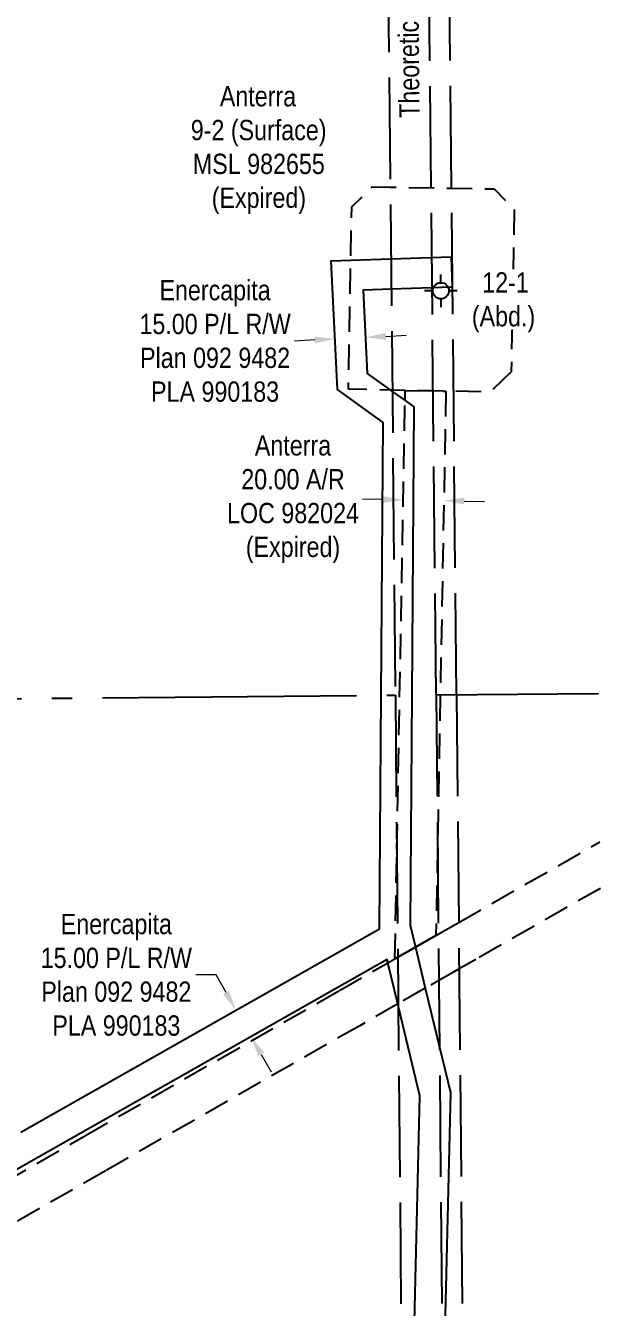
# Model space of a CAD drawing. Extents: x 538089 to 546766, y 6046620 to 6052605.
# Drawn here: x 545373 to 545656, y 6049779 to 6050411 of the extents above; entities that cross this region are included whole.
import ezdxf
from ezdxf.enums import TextEntityAlignment as Align

# ---------------------------------------------------------------- set-up
doc = ezdxf.new("R2010")
doc.units = 0
doc.header["$LTSCALE"] = 5
for name, pattern in [('foc-ACCESSROAD', [3.75, 2.5, -1.25]), ('foc-QUARTERLINE', [33, 25, -3, 2, -3]), ('foc-UNSURVEYED', [12.5, 10, -2.5])]:
    doc.linetypes.add(name, pattern=pattern)
for name, color, linetype in [('F-AR', 190, 'foc-ACCESSROAD'), ('F-RW', 190, 'Continuous'), ('F-WS', 190, 'foc-ACCESSROAD'), ('F-WS-S', 190, 'Continuous'), ('L-QSEC', 8, 'foc-QUARTERLINE'), ('L-ROAD-T', 7, 'Continuous'), ('L-USEC', 7, 'foc-UNSURVEYED')]:
    doc.layers.add(name, color=color, linetype=linetype)
doc.layers.add('F-RW-T', color=190, linetype='Continuous', lineweight=9)
doc.layers.add('F-WS-T', color=190, linetype='Continuous', lineweight=9)
doc.styles.add('80CG', font='ARIALN.TTF', dxfattribs={"height": 10})
doc.styles.add('80L', font='ARIALN.TTF', dxfattribs={"height": 10})
doc.dimstyles.new('Compass 5 000', dxfattribs={"dimscale": 5, "dimtxt": 9, "dimasz": 2, "dimexe": 0.2, "dimexo": 0.0625, "dimgap": 0.5, "dimtad": 0, "dimtih": 1, "dimtoh": 1, "dimzin": 0, "dimdsep": 46, "dimtxsty": '80CG', "dimcen": 0.1, "dimse1": 1, "dimse2": 1, "dimclrd": 256, "dimclrt": 256, "dimaunit": 1, "dimadec": 4, "dimazin": 0, "dimtfac": 0.06, "dimtofl": 0, "dimtmove": 0, "dimatfit": 1, "dimfxl": 0.2, "dimtolj": 1, "dimtzin": 0, "dimlwd": -1, "dimarcsym": 0})

# ---------------------------------------------------------------- blocks, each defined once
blk = doc.blocks.new('*D480')
at = {"layer": 'F-RW-T', "transparency": 16777216}
for p, q in [((545466.82, 6049942.88), (545456.82, 6049942.88)), ((545471.76, 6049934.19), (545466.82, 6049942.88)), ((545489.03, 6049903.74), (545493.96, 6049895.04))]:
    blk.add_line(p, q, dxfattribs=at)
for points in [[(545473.21, 6049935.01), (545470.31, 6049933.36), (545476.69, 6049925.49)], [(545490.48, 6049904.56), (545487.58, 6049902.92), (545484.09, 6049912.44)]]:
    blk.add_solid(points, dxfattribs=at)
at = {"layer": 'F-RW-T', "transparency": 16777216, "insert": (545417.74, 6049942.88), "char_height": 10, "attachment_point": 5, "style": '80CG'}
blk.add_mtext('\\A1;Enercapita\\P15.00 P/L R/W\\PPlan 092 9482\\PPLA 990183', dxfattribs=at)
blk = doc.blocks.new('*D484')
at = {"layer": 'F-RW-T', "transparency": 16777216}
for p, q in [((545515.44, 6050255.78), (545505.46, 6050255.27)), ((545550.4, 6050257.57), (545560.39, 6050258.09))]:
    blk.add_line(p, q, dxfattribs=at)
for points in [[(545515.36, 6050257.44), (545515.53, 6050254.11), (545525.43, 6050256.29)], [(545550.32, 6050259.24), (545550.49, 6050255.91), (545540.42, 6050257.06)]]:
    blk.add_solid(points, dxfattribs=at)
at = {"layer": 'F-RW-T', "transparency": 16777216, "insert": (545466.37, 6050255.27), "char_height": 10, "attachment_point": 5, "style": '80CG'}
blk.add_mtext('\\A1;Enercapita\\P15.00 P/L R/W\\PPlan 092 9482\\PPLA 990183', dxfattribs=at)
blk = doc.blocks.new('*D487')
at = {"layer": 'F-RW-T', "transparency": 16777216}
for p, q in [((545549.03, 6050177.15), (545539.03, 6050177.33)), ((545589.03, 6050176.42), (545599.03, 6050176.23))]:
    blk.add_line(p, q, dxfattribs=at)
for points in [[(545549.06, 6050178.81), (545549, 6050175.48), (545559.03, 6050176.96)], [(545589.06, 6050178.08), (545589, 6050174.75), (545579.03, 6050176.6)]]:
    blk.add_solid(points, dxfattribs=at)
at = {"layer": 'F-RW-T', "transparency": 16777216, "insert": (545504.74, 6050177.33), "char_height": 10, "attachment_point": 5, "style": '80CG'}
blk.add_mtext('\\A1;Anterra\\P20.00 A/R\\PLOC 982024\\P(Expired)', dxfattribs=at)
blk = doc.blocks.new('GABD')
for p, q in [((0, 0.81), (0, 1.62)), ((-0.81, 0), (-1.62, 0)), ((1.62, 0), (0.81, 0)), ((0, -0.81), (0, -1.62))]:
    blk.add_line(p, q)
blk.add_circle((0, 0), 0.8)

msp = doc.modelspace()

# ---------------------------------------------------------------- linework, layer by layer
at = {"layer": 'F-AR'}
msp.add_lwpolyline([(545556.432, 6049951.667), (545554.917, 6049950.802), (545555.898, 6050004.753), (545559.92, 6050225.897), (545560.012, 6050230.955), (545580.016, 6050230.593), (545575.114, 6049962.336), (545565.004, 6049956.563), (545556.432, 6049951.667)], close=True, dxfattribs=at)
msp.add_lwpolyline([(545556.432, 6049951.667), (545554.917, 6049950.802), (545555.898, 6050004.753), (545559.92, 6050225.897), (545560.012, 6050230.955), (545580.016, 6050230.593), (545575.114, 6049962.336), (545565.004, 6049956.563), (545556.432, 6049951.667)], close=True, dxfattribs=at)
for points in [[(544968.506, 6049615.897), (545055.788, 6049665.745), (545142.681, 6049715.369), (545259.229, 6049781.74), (545346.031, 6049831.286), (545402.496, 6049863.752), (545527.66, 6049935.235), (545551.44, 6049948.816), (545554.917, 6049950.802), (545556.432, 6049951.667), (545565.004, 6049956.563), (545575.114, 6049962.336), (545584.862, 6049967.903), (545586.421, 6049968.793), (545655.866, 6050008.454)], [(545656.096, 6049985.547), (545594.783, 6049950.53), (545586.651, 6049945.885), (545583.462, 6049944.065), (545569.897, 6049936.317), (545556.662, 6049928.759), (545556.332, 6049928.57), (545537.583, 6049917.862), (545412.443, 6049846.395), (545355.976, 6049813.926), (545269.137, 6049764.36), (545152.591, 6049697.99), (545065.711, 6049648.371), (544968.96, 6049593.116)]]:
    msp.add_lwpolyline(points, dxfattribs=at)
at = {"layer": 'F-RW'}
for points in [[(545370.636, 6049865.324), (545547.385, 6049965.591), (545548.221, 6050080.638), (545549.198, 6050215.13), (545526.711, 6050231.355), (545523.455, 6050294.782), (545533.163, 6050295.109), (545552.971, 6050295.776), (545582.591, 6050296.773), (545583.096, 6050281.776), (545553.122, 6050280.768), (545539.222, 6050280.3), (545541.328, 6050239.312), (545552.727, 6050231.087), (545553.628, 6050230.437), (545559.92, 6050225.897), (545564.259, 6050222.767), (545563.228, 6050080.771), (545562.404, 6049967.326), (545565.004, 6049956.563), (545569.897, 6049936.317), (545582.323, 6049884.892), (545572.482, 6049473.135)], [(545560.128, 6049584.23), (545567.275, 6049883.282), (545556.679, 6049927.134), (545556.332, 6049928.57), (545551.439, 6049948.816), (545551.052, 6049950.421), (545368.478, 6049846.849)]]:
    msp.add_lwpolyline(points, dxfattribs=at)
at = {"layer": 'F-WS', "flags": 128}
msp.add_lwpolyline([(545612.201, 6050240.013), (545602.02, 6050230.194), (545583.788, 6050230.524), (545580.016, 6050230.593), (545560.012, 6050230.955), (545553.621, 6050231.072), (545552.727, 6050231.088), (545532.009, 6050231.463), (545533.163, 6050295.109), (545533.642, 6050321.478), (545543.823, 6050331.298), (545552.615, 6050331.138), (545582.781, 6050330.591), (545603.834, 6050330.209), (545613.653, 6050320.028), (545612.201, 6050240.013)], close=True, dxfattribs=at)
at = {"layer": 'L-QSEC'}
for p, q in [((544750.976, 6050073.504), (545555.134, 6050080.702)), ((545575.253, 6050080.903), (545655.13, 6050081.574))]:
    msp.add_line(p, q, dxfattribs=at)
at = {"layer": 'L-USEC'}
for p, q in [((545547.044, 6050885.038), (545555.134, 6050080.7)), ((545575.253, 6050080.903), (545567.163, 6050885.24)), ((545585.292, 6050080.963), (545577.203, 6050885.295)), ((545555.134, 6050080.7), (545562.563, 6049277.447)), ((545575.242, 6050080.886), (545582.672, 6049277.63)), ((545585.297, 6050080.979), (545592.726, 6049277.72))]:
    msp.add_line(p, q, dxfattribs=at)

# ---------------------------------------------------------------- block references
at = {"layer": 'F-WS-S', "xscale": 4.997394349999992, "yscale": 4.997394349999992, "zscale": 4.997394349999992}
msp.add_blockref('GABD', (545577.548, 6050280.022), dxfattribs=at)

# ---------------------------------------------------------------- texts
at = {"layer": 'F-WS-T', "insert": (545454.123, 6050380.91), "char_height": 10, "attachment_point": 1, "style": '80L'}
msp.add_mtext_dynamic_manual_height_columns('\\A1;\\pi14.596;Anterra{\\A0;\\P\\pi0.27851;9-2 (Surface)\\P\\pi1.3085;MSL 982655\\P\\pi10.585;(Expired)}', width=66.2528, gutter_width=39.767, heights=[0], dxfattribs=at)
at = {"layer": 'L-ROAD-T', "style": '80L'}
msp.add_text('Theoretic Government Road Allowance', height=10, rotation=90.576129, dxfattribs=at).set_placement((545561.079, 6050465.225), align=Align.MIDDLE_CENTER)

# ---------------------------------------------------------------- dimensions: what is measured, and where the dimension line sits
at = {"layer": 'F-RW-T'}
dim = msp.add_linear_dim(base=(545540.416, 6050257.061), p1=(545525.083, 6050263.068), p2=(545540.068, 6050263.838), angle=2.940254, text='Enercapita\\P15.00 P/L R/W\\PPlan 092 9482\\PPLA 990183', dimstyle='Compass 5 000', dxfattribs=at)
dim.commit()
dim.dimension.update_dxf_attribs({"geometry": '*D484', "text_midpoint": (545466.371, 6050255.265), "dimtype": 161})
at = {"layer": 'F-RW-T', "color": 3}
dim = msp.add_linear_dim(base=(545579.03, 6050176.598), p1=(545559.396, 6050197.077), p2=(545579.397, 6050196.712), angle=358.952998, text='Anterra\\P20.00 A/R\\PLOC 982024\\P(Expired)', dimstyle='Compass 5 000', dxfattribs=at)
dim.commit()
dim.dimension.update_dxf_attribs({"geometry": '*D487', "text_midpoint": (545504.741, 6050177.329), "dimtype": 161})
at = {"layer": 'F-RW-T'}
dim = msp.add_aligned_dim(p1=(545469.214, 6049903.995), p2=(545461.81, 6049917.046), distance=-17.109, text='Enercapita\\P15.00 P/L R/W\\PPlan 092 9482\\PPLA 990183', dimstyle='Compass 5 000', dxfattribs=at)
dim.commit()
dim.dimension.update_dxf_attribs({"geometry": '*D480', "text_midpoint": (545417.737, 6049942.883)})

# ---------------------------------------------------------------- next in the draw order: texts
at = {"layer": 'F-WS', "insert": (545592.416, 6050289.157), "char_height": 10, "attachment_point": 1, "style": '80L', "bg_fill": 3, "box_fill_scale": 1.15, "bg_fill_color": 256, "bg_fill_true_color": 256, "bg_fill_transparency": 0}
msp.add_mtext_dynamic_manual_height_columns('\\pi5.5184;12-1\\P\\pi0.40245;(Abd.)', width=30.61391, gutter_width=50, heights=[0], dxfattribs=at)

doc.saveas('drawing.dxf')
